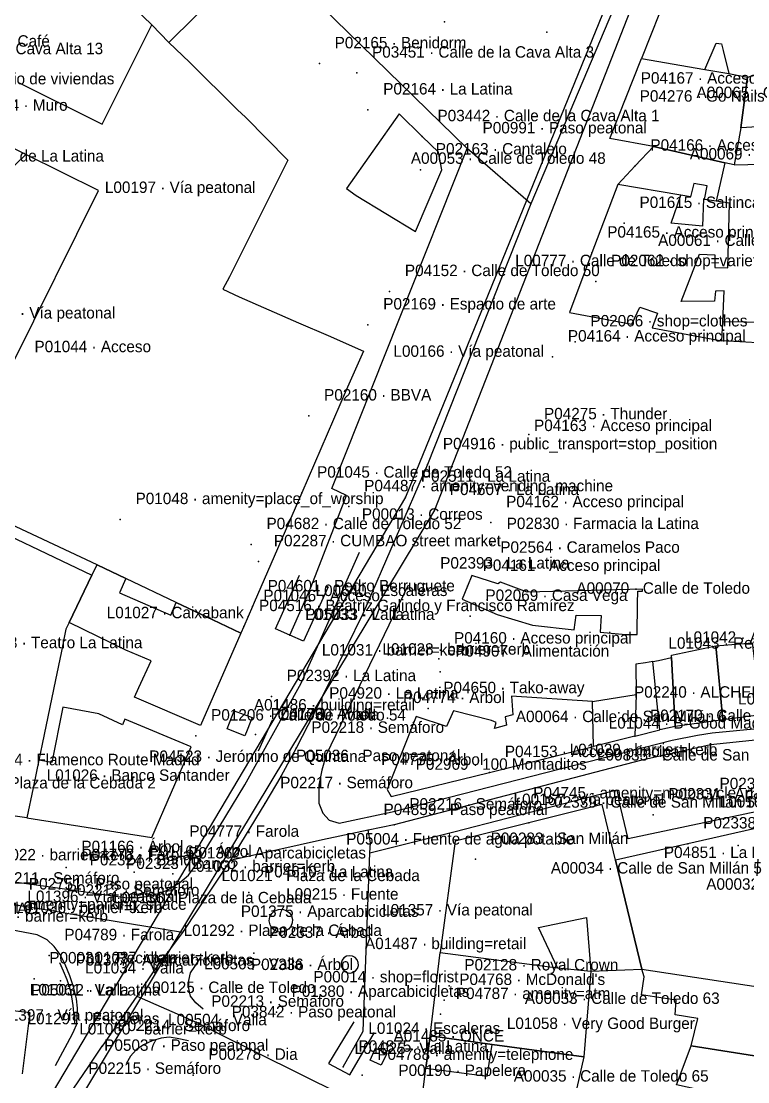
# Model space of a CAD drawing. Header units: metres. Extents: x 436207 to 441321, y 4465685 to 4475088.
# Drawn here: x 439873.2 to 439968.4, y 4473624.1 to 4473763.2 of the extents above; entities that cross this region are included whole.
import ezdxf

# ---------------------------------------------------------------- set-up
doc = ezdxf.new("R2010")
doc.units = ezdxf.units.M
for name, color, linetype, true_color in [('G_A_COM', 7, 'CONTINUOUS', 0xce3b37), ('G_A_EDI', 7, 'CONTINUOUS', 0xa4a4a4), ('G_A_UMB', 7, 'CONTINUOUS', 0x9e6a39), ('G_L_ACC', 7, 'CONTINUOUS', 0xe68241), ('G_L_BAR', 7, 'CONTINUOUS', 0x333333), ('G_L_COM', 7, 'CONTINUOUS', 0xce3b37), ('G_L_EQU', 7, 'CONTINUOUS', 0x8e5aa4), ('G_L_MOB', 7, 'CONTINUOUS', 0x268c9e), ('G_L_TRA', 7, 'CONTINUOUS', 0x376b91), ('G_L_UMB', 7, 'CONTINUOUS', 0x9e6a39), ('G_L_VIA', 7, 'CONTINUOUS', 0x555555), ('G_P_ACC', 7, 'CONTINUOUS', 0xe68241), ('G_P_COM', 7, 'CONTINUOUS', 0xce3b37), ('G_P_DIR', 7, 'CONTINUOUS', 0x756bb1), ('G_P_EQU', 7, 'CONTINUOUS', 0x8e5aa4), ('G_P_MOB', 7, 'CONTINUOUS', 0x268c9e), ('G_P_PAT', 7, 'CONTINUOUS', 0xa63603), ('G_P_TRA', 7, 'CONTINUOUS', 0x376b91), ('G_P_UMB', 7, 'CONTINUOUS', 0x9e6a39), ('G_P_VER', 7, 'CONTINUOUS', 0x4d745d), ('T_A_COM', 7, 'CONTINUOUS', 0xce3b37), ('T_A_EDI', 7, 'CONTINUOUS', 0xa4a4a4), ('T_A_UMB', 7, 'CONTINUOUS', 0x9e6a39), ('T_L_ACC', 7, 'CONTINUOUS', 0xe68241), ('T_L_BAR', 7, 'CONTINUOUS', 0x333333), ('T_L_COM', 7, 'CONTINUOUS', 0xce3b37), ('T_L_EQU', 7, 'CONTINUOUS', 0x8e5aa4), ('T_L_MOB', 7, 'CONTINUOUS', 0x268c9e), ('T_L_UMB', 7, 'CONTINUOUS', 0x9e6a39), ('T_L_VIA', 7, 'CONTINUOUS', 0x555555), ('T_P_ACC', 7, 'CONTINUOUS', 0xe68241), ('T_P_COM', 7, 'CONTINUOUS', 0xce3b37), ('T_P_DIR', 7, 'CONTINUOUS', 0x756bb1), ('T_P_EQU', 7, 'CONTINUOUS', 0x8e5aa4), ('T_P_MOB', 7, 'CONTINUOUS', 0x268c9e), ('T_P_PAT', 7, 'CONTINUOUS', 0xa63603), ('T_P_TRA', 7, 'CONTINUOUS', 0x376b91), ('T_P_UMB', 7, 'CONTINUOUS', 0x9e6a39), ('T_P_VER', 7, 'CONTINUOUS', 0x4d745d)]:
    doc.layers.add(name, color=color, linetype=linetype, true_color=true_color)

msp = doc.modelspace()

# ---------------------------------------------------------------- linework, layer by layer
at = {"layer": 'G_A_COM'}
msp.add_lwpolyline([(439919.6, 4473628.53), (439921.06, 4473627.86), (439920.33, 4473626.3), (439918.88, 4473626.97)], close=True, dxfattribs=at)
at = {"layer": 'G_A_EDI'}
for points in [[(439902.64, 4473770.46), (439900.9, 4473772.13), (439892.18, 4473780.52), (439879.54, 4473773.22), (439886.44, 4473766.41), (439889.31, 4473769.27), (439891.52, 4473767.24), (439889.45, 4473765.11), (439888.83, 4473765.85), (439887.96, 4473764.94), (439890.27, 4473762.71), (439892.53, 4473760.42)], [(439978.32, 4473744.44), (439977.78, 4473746.53), (439976.94, 4473749.78), (439976.29, 4473752.29), (439974.9, 4473757.65), (439974.44, 4473759.43), (439973.94, 4473761.38), (439972.49, 4473766.96), (439971.1, 4473772.35), (439969.59, 4473778.14), (439967.9, 4473778.23), (439962.48, 4473778.53), (439960.37, 4473773.21), (439954.45, 4473758.32), (439962.75, 4473756.87), (439964.26, 4473760.32), (439964.95, 4473760.24), (439965.17, 4473759.34), (439965.91, 4473756.36), (439968.37, 4473755.86), (439967.48, 4473749.23), (439966.6, 4473744.35), (439968.41, 4473744.42)], [(439954.45, 4473758.32), (439962.75, 4473756.87), (439965.91, 4473756.36), (439968.37, 4473755.86), (439967.48, 4473749.23), (439966.6, 4473744.35), (439965.37, 4473744.65), (439956.03, 4473746.79), (439950.31, 4473747.84), (439952.36, 4473753.01)], [(439924.86, 4473735.62), (439928.31, 4473743.72), (439927.85, 4473746.02), (439925.72, 4473748.08), (439922.71, 4473751.04), (439915.81, 4473741.27), (439917.05, 4473740.35)], [(439956.03, 4473746.79), (439965.37, 4473744.65), (439964.26, 4473739.61), (439962.72, 4473739.84), (439963.05, 4473741.62), (439961.3, 4473741.92), (439960.89, 4473740.17), (439959.63, 4473740.39), (439951.35, 4473741.79), (439953.63, 4473744.22)], [(439951.35, 4473741.79), (439947.97, 4473732.82), (439945.02, 4473725.02), (439953.21, 4473723.48), (439954.22, 4473725.71), (439956.55, 4473724.92), (439955.86, 4473722.98), (439963.82, 4473721.5), (439964.99, 4473721.28), (439965.12, 4473723.82), (439965.28, 4473727.85), (439964.14, 4473727.82), (439964.03, 4473726.48), (439959.68, 4473726.47), (439962.06, 4473732.67), (439964.07, 4473732.58), (439964.05, 4473730.9), (439965.76, 4473730.88), (439965.98, 4473739.34), (439964.26, 4473739.61), (439962.72, 4473739.84), (439962.58, 4473739.89), (439962.46, 4473736.31), (439958.35, 4473736.74), (439959.63, 4473740.39)], [(439932.22, 4473690.52), (439931.64, 4473689.12), (439930.95, 4473687.44), (439935.53, 4473685.42), (439940.19, 4473683.99), (439945.63, 4473683.42), (439945.88, 4473685.34), (439949.19, 4473685.28), (439949.06, 4473683.11), (439952.39, 4473682.77), (439953.89, 4473682.78), (439953.92, 4473686.83), (439953.97, 4473688.46), (439954.59, 4473688.47), (439954.61, 4473688.71), (439939.49, 4473688.33), (439935.97, 4473689.64), (439935.63, 4473689.41)], [(439948.04, 4473674.01), (439937.43, 4473674.72), (439937.61, 4473672.25), (439936.61, 4473672), (439936.77, 4473670.92), (439935.21, 4473670.47), (439935.41, 4473671.25), (439934.78, 4473671.53), (439929.81, 4473672.78), (439928.89, 4473670.72), (439924.93, 4473672.04), (439922.87, 4473666.89), (439921.11, 4473662.48), (439921.67, 4473661.54), (439934.55, 4473664.71), (439948.17, 4473668.12)], [(439901.09, 4473672.79), (439903.41, 4473671.89), (439903.16, 4473671.23), (439902.77, 4473670.23), (439902.48, 4473669.52), (439900.17, 4473670.42)], [(439928.05, 4473641.09), (439943.45, 4473639.09), (439940.97, 4473644.38), (439947.25, 4473645.69), (439947.84, 4473638.63), (439954.49, 4473638.91), (439951.07, 4473653.2), (439949.32, 4473660.49), (439939.68, 4473658.08), (439930.04, 4473655.67)], [(439951.07, 4473653.2), (439954.49, 4473638.91), (439973.19, 4473636.08), (439973.44, 4473638.54), (439970.34, 4473639), (439970.9, 4473643.56), (439973.91, 4473643.18), (439974.21, 4473646.1), (439971.79, 4473646.12), (439969.37, 4473646.08), (439969.47, 4473648.52), (439969.98, 4473657.5), (439960.55, 4473655.35)], [(439915.85, 4473638.46), (439916.25, 4473638.4), (439916.64, 4473638.48), (439916.98, 4473638.68), (439917.22, 4473638.99), (439917.35, 4473639.37), (439917.33, 4473639.76), (439917.19, 4473640.13), (439916.93, 4473640.43), (439916.58, 4473640.61), (439916.19, 4473640.67), (439915.8, 4473640.59), (439915.46, 4473640.38), (439915.22, 4473640.07), (439915.09, 4473639.7), (439915.11, 4473639.31), (439915.25, 4473638.94), (439915.51, 4473638.65)], [(439928.05, 4473641.09), (439943.45, 4473639.09), (439947.84, 4473638.63), (439946.92, 4473627.41), (439934.9, 4473629.05), (439926.77, 4473630.17), (439927.28, 4473634.54)], [(439979.98, 4473625.55), (439969.29, 4473627.56), (439960.99, 4473628.86), (439961.86, 4473632.44), (439958.88, 4473632.9), (439958.99, 4473634.84), (439954.46, 4473635.56), (439954.81, 4473637.88), (439954.49, 4473638.91), (439973.19, 4473636.08), (439981.92, 4473634.63), (439981.43, 4473632.44), (439980.95, 4473630.15)], [(439946.92, 4473627.41), (439943.35, 4473611.74), (439931.59, 4473617.3), (439925.45, 4473620.19), (439925.97, 4473624.14), (439926.21, 4473625.91), (439926.77, 4473630.17), (439934.9, 4473629.05)], [(439974.46, 4473598.45), (439972.74, 4473597.66), (439961.41, 4473602.97), (439963.49, 4473607.07), (439964.4, 4473610.85), (439960.4, 4473612.78), (439962.84, 4473622.91), (439959.05, 4473623.76), (439960.99, 4473628.86), (439969.29, 4473627.56), (439979.98, 4473625.55), (439977.5, 4473613.41)]]:
    msp.add_lwpolyline(points, close=True, dxfattribs=at)
msp.add_lwpolyline([(439972.79, 4473720.86), (439964.99, 4473721.28), (439965.12, 4473723.82), (439971.33, 4473723.73)], dxfattribs=at)
at = {"layer": 'G_A_UMB'}
msp.add_lwpolyline([(439865.54, 4473698.62), (439882.43, 4473690.56), (439879.44, 4473684.34), (439879.02, 4473683.47), (439878.38, 4473680.38), (439877.66, 4473676.86), (439875.9, 4473668.42), (439875.48, 4473666.32), (439874.73, 4473662.68), (439873.91, 4473658.77), (439860.92, 4473660.6)], dxfattribs=at)
at = {"layer": 'G_L_ACC'}
for points in [[(439908.38, 4473682.7), (439911.1, 4473688.96)], [(439915.37, 4473626.08), (439917.96, 4473630.76)]]:
    msp.add_lwpolyline(points, dxfattribs=at)
at = {"layer": 'G_L_BAR'}
for points in [[(439902.48, 4473663.06), (439909.85, 4473676.41), (439917.51, 4473693.58)], [(439913.39, 4473689.03), (439910.18, 4473681.9), (439908.38, 4473682.7), (439906.49, 4473683.51), (439909.62, 4473690.57)], [(439923.89, 4473689.25), (439913.12, 4473667.03)], [(439904.27, 4473667.53), (439906.08, 4473671.61)], [(439913.12, 4473667.03), (439912.57, 4473665.01), (439912.16, 4473663.02), (439912.19, 4473660.67), (439912.68, 4473659.35), (439913.54, 4473658.43), (439914.85, 4473658.07), (439921.79, 4473659.53), (439958.49, 4473668.92), (439961.8, 4473669.57), (439963.73, 4473669.9), (439981.93, 4473671.62)], [(439876.71, 4473649.75), (439886.73, 4473648.32), (439888.41, 4473648.27), (439890.37, 4473648.58), (439892.21, 4473649.23), (439893.95, 4473650.25), (439895.07, 4473651.21), (439896.17, 4473652.72), (439897.5, 4473654.85), (439902.48, 4473663.06)], [(439856.07, 4473652.58), (439876.71, 4473649.75)], [(439875.26, 4473643.41), (439871.78, 4473644.06), (439865.39, 4473644.89)], [(439879.89, 4473630.42), (439880.12, 4473630.9), (439880.39, 4473631.6), (439880.48, 4473632.57), (439880.53, 4473633.79), (439880.4, 4473635), (439880.02, 4473636.57), (439879.53, 4473638.05), (439878.91, 4473639.53), (439878.28, 4473640.81), (439877.48, 4473641.88), (439876.57, 4473642.76), (439875.26, 4473643.41)], [(439878.18, 4473639.76), (439878.67, 4473638.67), (439879.12, 4473637.57), (439879.51, 4473636.49), (439879.77, 4473635.26), (439879.94, 4473634.14), (439880.05, 4473632.69)], [(439897, 4473633.64), (439896.05, 4473634.49), (439895.35, 4473635.36), (439895.13, 4473636.39), (439895.13, 4473637.44), (439895.35, 4473638.42), (439895.92, 4473639.25), (439896.68, 4473640.38)], [(439869.25, 4473625.73), (439870.28, 4473633.73), (439872.46, 4473633.45), (439874.31, 4473633.22), (439873.28, 4473625.2)], [(439916.74, 4473632.01), (439913.45, 4473626.53), (439916.23, 4473625.06), (439919.48, 4473630.58)], [(439877.64, 4473626.27), (439879.89, 4473630.42)], [(439895.08, 4473629.52), (439893.6, 4473629.8), (439892.56, 4473629.97), (439891.49, 4473629.87), (439890.34, 4473629.53), (439889.19, 4473628.99), (439888.21, 4473628.32), (439887.5, 4473627.49), (439886.91, 4473626.51)]]:
    msp.add_lwpolyline(points, dxfattribs=at)
at = {"layer": 'G_L_COM'}
for points in [[(439976.94, 4473749.78), (439967.48, 4473749.23), (439968.37, 4473755.86), (439974.9, 4473757.65), (439976.29, 4473752.29), (439976.94, 4473749.78)], [(439964.22, 4473681.28), (439968.97, 4473681.68), (439970.13, 4473672.26), (439965.12, 4473671.59), (439964.22, 4473681.28)], [(439958.37, 4473680.07), (439964.22, 4473681.28), (439965.12, 4473671.59), (439958.86, 4473670.74), (439958.38, 4473679.75), (439958.37, 4473680.07)]]:
    msp.add_lwpolyline(points, dxfattribs=at)
at = {"layer": 'G_L_EQU'}
for points in [[(439872.81, 4473755.15), (439883.77, 4473749.69), (439890.27, 4473762.71), (439892.53, 4473760.42), (439895.21, 4473757.84), (439901.5, 4473751.57), (439902.57, 4473750.63), (439908.1, 4473744.98), (439900.48, 4473729.69), (439899.58, 4473728.05), (439901.74, 4473727.05), (439909.52, 4473723.65), (439913.39, 4473721.97), (439918.04, 4473719.93), (439915.73, 4473714.82), (439909.94, 4473701.35), (439903.7, 4473687), (439903.46, 4473686.44), (439902.9, 4473685.15), (439902.33, 4473683.85), (439901.95, 4473682.96)], [(439901.95, 4473682.96), (439898.27, 4473684.7), (439896.6, 4473685.48), (439893.46, 4473686.98), (439886.86, 4473690.12), (439883.1, 4473691.92), (439866.03, 4473699.9)], [(439901.95, 4473682.96), (439896.66, 4473670.85), (439888.02, 4473674.56), (439888.59, 4473675.82), (439890.18, 4473679.34), (439886.89, 4473680.73), (439879.44, 4473684.34), (439882.43, 4473690.56), (439883.1, 4473691.92), (439886.86, 4473690.12), (439886.04, 4473688.23), (439892.77, 4473685.3), (439893.46, 4473686.98), (439896.6, 4473685.48), (439898.27, 4473684.7), (439901.95, 4473682.96)], [(439953.57, 4473669.44), (439956.86, 4473670.28), (439955.96, 4473679.26), (439954.97, 4473679.06), (439953.7, 4473678.9), (439953.77, 4473674.9), (439953.57, 4473669.44)], [(439956.86, 4473670.28), (439955.96, 4473679.26), (439956.67, 4473679.39), (439958.38, 4473679.75), (439958.86, 4473670.74), (439956.86, 4473670.28)], [(439953.77, 4473674.9), (439953.57, 4473669.44), (439948.17, 4473668.12), (439948.04, 4473674.01), (439953.77, 4473674.9)], [(439926.21, 4473625.91), (439934.21, 4473624.86), (439934.9, 4473629.05), (439926.77, 4473630.17), (439926.21, 4473625.91)]]:
    msp.add_lwpolyline(points, dxfattribs=at)
at = {"layer": 'G_L_MOB'}
msp.add_lwpolyline([(439908.5, 4473644.51), (439908.2, 4473644.14), (439907.79, 4473643.89), (439907.33, 4473643.77), (439906.84, 4473643.79), (439906.4, 4473643.97), (439906.03, 4473644.29), (439905.77, 4473644.73), (439905.67, 4473645.25), (439905.75, 4473645.76), (439906, 4473646.21), (439906.39, 4473646.55), (439906.88, 4473646.75), (439907.39, 4473646.76), (439907.89, 4473646.6), (439908.31, 4473646.29), (439908.57, 4473645.89), (439908.7, 4473645.43), (439908.67, 4473644.96), (439908.5, 4473644.51)], dxfattribs=at)
at = {"layer": 'G_L_TRA'}
for points in [[(439973.7, 4473971.38), (439979.46, 4473876.07), (439978.21, 4473855.97), (439975.9, 4473839.02), (439972.89, 4473824.61), (439968.8, 4473811.83), (439923.54, 4473700.81), (439865.9, 4473603.68), (439687.84, 4473326.22)], [(439976.68, 4473971.41), (439982.67, 4473875.63), (439980.82, 4473854.59), (439978.16, 4473839.18), (439974.91, 4473823.59), (439971.18, 4473811.15), (439927.33, 4473699.07), (439869.22, 4473602.66), (439691.51, 4473324.12)]]:
    msp.add_lwpolyline(points, dxfattribs=at)
at = {"layer": 'G_L_UMB'}
msp.add_lwpolyline([(439895.42, 4473668.04), (439886.75, 4473671.67), (439886.43, 4473670.94), (439883.35, 4473672.38), (439878.61, 4473673.28), (439877.19, 4473665.99), (439875.48, 4473666.32), (439874.73, 4473662.68), (439873.91, 4473658.77), (439890.29, 4473656.16), (439895.42, 4473668.04)], dxfattribs=at)
at = {"layer": 'G_L_VIA'}
for points in [[(439968.56, 4473806.27), (439965.59, 4473797.31), (439959.78, 4473786.09), (439939.94, 4473739.27), (439926.43, 4473705.07), (439917.93, 4473685.48), (439911.53, 4473672.37), (439909.19, 4473667.89), (439907.18, 4473664.18), (439905.11, 4473660.63), (439900.55, 4473653.17)], [(439939.94, 4473739.27), (439931.63, 4473746.49), (439889.99, 4473787.17)], [(439871.96, 4473718.21), (439883.28, 4473740.99), (439873.78, 4473745.72), (439865.15, 4473750.05)], [(439871.96, 4473718.21), (439859.46, 4473707.04), (439853.54, 4473702.75), (439850.23, 4473700.97), (439848.55, 4473700.84), (439847.25, 4473701.13), (439845.61, 4473701.5), (439843.32, 4473703.26), (439840.68, 4473706.34), (439838.47, 4473709.86), (439836.62, 4473715.17), (439847.81, 4473722.2), (439855.24, 4473727.81), (439873.78, 4473745.72)], [(439911.1, 4473688.96), (439915.8, 4473701.01), (439913.86, 4473701.94), (439931.63, 4473746.49)], [(439993.27, 4473672.19), (439984.93, 4473670.56), (439963.51, 4473668.31), (439954.34, 4473666.27), (439922.03, 4473657.83), (439918.65, 4473657.11), (439912.66, 4473655.85), (439900.55, 4473653.17)], [(439918.87, 4473654.14), (439929.88, 4473656.93), (439951.23, 4473662.41), (439951.51, 4473661.13)], [(439977.9, 4473661.31), (439952.7, 4473655.99), (439951.51, 4473661.13)], [(439917.96, 4473630.76), (439918.87, 4473654.14), (439918.93, 4473655.46), (439918.65, 4473657.11)], [(439900.55, 4473653.17), (439894.28, 4473643.73)], [(439894.28, 4473643.73), (439880.66, 4473645.96), (439877.13, 4473646.54), (439872.16, 4473647.35)], [(439894.28, 4473643.73), (439890.62, 4473638.8)], [(439890.62, 4473638.8), (439888.32, 4473635.38), (439883.77, 4473628.79)], [(439888.32, 4473635.38), (439896.07, 4473631.97), (439898.75, 4473630.58), (439975.11, 4473592.72), (439979.85, 4473590.8)], [(439856.7, 4473589.29), (439857.72, 4473590.9), (439879.97, 4473623.18), (439882.04, 4473626.2), (439883.77, 4473628.79)]]:
    msp.add_lwpolyline(points, dxfattribs=at)
at = {"layer": 'G_P_ACC'}
for p in [(439931.63, 4473746.49), (439909.19, 4473667.89), (439907.18, 4473664.18), (439905.11, 4473660.63), (439922.03, 4473657.83), (439918.65, 4473657.11), (439893.2, 4473654.26), (439879.06, 4473651.2), (439877.13, 4473646.54), (439876.82, 4473640.7), (439896.07, 4473631.97), (439898.75, 4473630.58), (439883.77, 4473628.79), (439882.04, 4473626.2)]:
    msp.add_point(p, dxfattribs=at)
at = {"layer": 'G_P_COM'}
for p in [(439928.62, 4473763.1), (439912.24, 4473757.64), (439952.22, 4473750.65), (439952.2, 4473736.71), (439948.48, 4473729.08), (439918.61, 4473723.4), (439945.77, 4473721.18), (439903.31, 4473694.6), (439904.27, 4473692.35), (439933.95, 4473691.5), (439932.01, 4473685.19), (439928.05, 4473677.89), (439951.48, 4473672.5), (439967.13, 4473655.1), (439909.46, 4473635.17), (439895.69, 4473625.02)]:
    msp.add_point(p, dxfattribs=at)
at = {"layer": 'G_P_DIR'}
for p in [(439939.68, 4473658.08), (439960.55, 4473655.35)]:
    msp.add_point(p, dxfattribs=at)
at = {"layer": 'G_P_EQU'}
for p in [(439918.61, 4473751.59), (439925.5, 4473743.72), (439910.86, 4473711.46), (439939.68, 4473709), (439916.12, 4473699.56), (439886.15, 4473697.88), (439915.81, 4473695.83), (439938.27, 4473659.29), (439932.69, 4473653.32), (439955.39, 4473651.48), (439929.24, 4473636.74), (439928.58, 4473634.83), (439928.13, 4473632.99), (439917.83, 4473625.01)]:
    msp.add_point(p, dxfattribs=at)
at = {"layer": 'G_P_MOB'}
for p in [(439942.04, 4473761.76), (439913.76, 4473653.25), (439893.05, 4473651.42), (439880.14, 4473650.51), (439884.91, 4473650.04), (439899.95, 4473643.76), (439874.84, 4473637.66), (439878.3, 4473637.38), (439906.6, 4473633.27)]:
    msp.add_point(p, dxfattribs=at)
at = {"layer": 'G_P_PAT'}
for p in [(439903.46, 4473686.44), (439902.33, 4473683.85), (439887.94, 4473664.08)]:
    msp.add_point(p, dxfattribs=at)
at = {"layer": 'G_P_TRA'}
for p in [(439926.43, 4473705.07), (439923.54, 4473700.81), (439927.33, 4473699.07), (439926.08, 4473689.43), (439908.38, 4473682.7), (439905.96, 4473674.67), (439911.53, 4473672.37), (439902.98, 4473648.95), (439915.37, 4473626.08)]:
    msp.add_point(p, dxfattribs=at)
at = {"layer": 'G_P_UMB'}
for p in [(439917.14, 4473756.42), (439952.36, 4473753.01), (439925.72, 4473748.08), (439953.63, 4473744.22), (439947.97, 4473732.82), (439921.45, 4473727.78), (439942.81, 4473719.2), (439938.38, 4473707.46), (439909.94, 4473701.35), (439934.72, 4473697.48), (439934.79, 4473694.61), (439931.64, 4473689.12), (439902.9, 4473685.15), (439927.89, 4473679.6), (439926.48, 4473673.09), (439896.05, 4473669.5), (439953.57, 4473669.44), (439934.55, 4473664.71), (439922.87, 4473663.05)]:
    msp.add_point(p, dxfattribs=at)
at = {"layer": 'G_P_VER'}
for p in [(439921.19, 4473671.8), (439903.85, 4473669.67), (439918.34, 4473663.66), (439966.66, 4473661.35), (439962.69, 4473660.51), (439955.97, 4473659.16), (439879.05, 4473652.25), (439887.98, 4473651.63), (439903.64, 4473641.01), (439901.27, 4473636.79)]:
    msp.add_point(p, dxfattribs=at)

# ---------------------------------------------------------------- texts
at = {"layer": 'T_A_COM'}
msp.add_text('A01485 · ONCE', height=1.5, dxfattribs=at).set_placement((439921.97, 4473629.42))
at = {"layer": 'T_A_EDI'}
for s, p in [('A00058 · Edificio de viviendas', (439858.5, 4473754.92)), ('A00065 · Calle de Toledo 43', (439961.67, 4473753.12)), ('A00053 · Calle de Toledo 48', (439924.23, 4473744.5)), ('A00069 · Calle de Toledo 45', (439960.79, 4473745.07)), ('A00061 · Calle de Toledo 47', (439956.64, 4473733.74)), ('A00070 · Calle de Toledo 55', (439945.93, 4473688.13)), ('A01486 · building=retail', (439903.66, 4473672.83)), ('A00064 · Calle de San Millán 6', (439937.99, 4473671.3)), ('A00034 · Calle de San Millán 5', (439942.58, 4473651.44)), ('A00032 · Calle de San Millán 3', (439962.95, 4473649.32)), ('A01487 · building=retail', (439918.22, 4473641.53)), ('A00033 · Calle de Toledo 63', (439939.17, 4473634.35)), ('A00035 · Calle de Toledo 65', (439937.72, 4473624.16))]:
    msp.add_text(s, height=1.5, dxfattribs=at).set_placement(p)
at = {"layer": 'T_A_UMB'}
msp.add_text('A00048 · Teatro La Latina', height=1.5, dxfattribs=at).set_placement((439865.74, 4473680.99))
at = {"layer": 'T_L_ACC'}
for s, p in [('L00640 · Escaleras', (439911.74, 4473687.83)), ('L01291 · Escaleras', (439873.99, 4473631.68)), ('L01024 · Escaleras', (439918.66, 4473630.42))]:
    msp.add_text(s, height=1.5, dxfattribs=at).set_placement(p)
at = {"layer": 'T_L_BAR'}
for s, p in [('L00204 · Muro', (439866.2, 4473751.46)), ('L01033 · Valla', (439910.39, 4473684.7)), ('L01031 · barrier=kerb', (439912.57, 4473680.03)), ('L01028 · barrier=kerb', (439920.51, 4473680.14)), ('L01030 · Valla', (439907.17, 4473671.57)), ('L01029 · barrier=kerb', (439945.05, 4473666.97)), ('L01022 · barrier=kerb', (439868.39, 4473653.17)), ('L01032 · barrier=kerb', (439894.96, 4473651.67)), ('L01035 · barrier=kerb', (439865.18, 4473645.13)), ('L01036 · barrier=kerb', (439872.34, 4473646.25)), ('L01037 · barrier=kerb', (439881.65, 4473639.68)), ('L01034 · Valla', (439881.54, 4473638.34)), ('L00505 · Valla', (439897.13, 4473638.88)), ('L01061 · Valla', (439874.3, 4473635.47)), ('L00504 · Valla', (439892.41, 4473631.55)), ('L01060 · barrier=kerb', (439880.77, 4473630.34)), ('L01025 · Valla', (439916.85, 4473627.79))]:
    msp.add_text(s, height=1.5, dxfattribs=at).set_placement(p)
at = {"layer": 'T_L_COM'}
msp.add_text('L01041 · Alimentación', height=1.5, dxfattribs=at).set_placement((439967.12, 4473673.61))
at = {"layer": 'T_L_EQU'}
for s, p in [('L00200 · Convento de La Latina', (439855.34, 4473744.8)), ('L01027 · Caixabank', (439884.37, 4473684.92)), ('L01042 · Alter Café', (439960.17, 4473681.7)), ('L01043 · Restaurante Oliveros', (439957.99, 4473680.92)), ('L01044 · B-Good Madrid', (439950.17, 4473670.45)), ('L01058 · Very Good Burger', (439936.81, 4473631.06))]:
    msp.add_text(s, height=1.5, dxfattribs=at).set_placement(p)
at = {"layer": 'T_L_MOB'}
msp.add_text('L00215 · Fuente', height=1.5, dxfattribs=at).set_placement((439907.89, 4473648.02))
at = {"layer": 'T_L_UMB'}
msp.add_text('L01026 · Banco Santander', height=1.5, dxfattribs=at).set_placement((439876.5, 4473663.6))
at = {"layer": 'T_L_VIA'}
for s, p in [('L00197 · Vía peatonal', (439884.13, 4473740.68)), ('L00777 · Calle de Toledo', (439937.91, 4473731.08)), ('L00196 · Vía peatonal', (439865.74, 4473724.22)), ('L00166 · Vía peatonal', (439921.95, 4473719.2)), ('L00833 · Calle de San Millán', (439948.63, 4473666.26)), ('L00167 · Vía peatonal', (439937.69, 4473660.42)), ('L00168 · Vía peatonal', (439964.72, 4473660.11)), ('L01021 · Plaza de la Cebada', (439899.42, 4473650.45)), ('L01396 · Vía peatonal', (439873.97, 4473647.71)), ('L00136 · Plaza de la Cebada', (439885.22, 4473647.54)), ('L01357 · Vía peatonal', (439920.47, 4473645.95)), ('L01292 · Plaza de la Cebada', (439894.45, 4473643.26)), ('L00125 · Calle de Toledo', (439889.21, 4473635.78)), ('L01397 · Vía peatonal', (439869.44, 4473632.15))]:
    msp.add_text(s, height=1.5, dxfattribs=at).set_placement(p)
at = {"layer": 'T_P_ACC'}
for s, p in [('P00991 · Paso peatonal', (439933.63, 4473748.49)), ('P02218 · Semáforo', (439911.19, 4473669.89)), ('P05036 · Paso peatonal', (439909.18, 4473666.18)), ('P02217 · Semáforo', (439907.11, 4473662.63)), ('P04859 · Paso peatonal', (439920.65, 4473659.11)), ('P02216 · Semáforo', (439924.03, 4473659.83)), ('P04777 · Farola', (439895.2, 4473656.26)), ('P04773 · Farola', (439881.06, 4473653.2)), ('P02211 · Semáforo', (439868.64, 4473650.12)), ('P02751 · Paso peatonal', (439874.16, 4473649.35)), ('P02212 · Semáforo', (439879.13, 4473648.54)), ('P04789 · Farola', (439878.82, 4473642.7)), ('P02213 · Semáforo', (439898.07, 4473633.97)), ('P03842 · Paso peatonal', (439900.75, 4473632.58)), ('P02214 · Semáforo', (439885.77, 4473630.79)), ('P05037 · Paso peatonal', (439884.04, 4473628.2)), ('P02215 · Semáforo', (439881.97, 4473625.18))]:
    msp.add_text(s, height=1.5, dxfattribs=at).set_placement(p)
at = {"layer": 'T_P_COM'}
for s, p in [('P02165 · Benidorm', (439914.24, 4473759.64)), ('P04276 · Go Nails', (439954.22, 4473752.65)), ('P01615 · Saltincake', (439954.2, 4473738.71)), ('P02062 · shop=variety_store', (439950.48, 4473731.08)), ('P02169 · Espacio de arte', (439920.61, 4473725.4)), ('P02066 · shop=clothes', (439947.77, 4473723.18)), ('P04682 · Calle de Toledo 52', (439905.31, 4473696.6)), ('P02287 · CUMBAO street market', (439906.27, 4473694.35)), ('P02564 · Caramelos Paco', (439935.95, 4473693.5)), ('P02069 · Casa Vega', (439934.01, 4473687.19)), ('P04907 · Alimentación', (439930.05, 4473679.89)), ('P02240 · ALCHEMY Specialty Coffee', (439953.48, 4473674.5)), ('P04264 · Flamenco Route Madrid', (439866.44, 4473665.64)), ('P00014 · shop=florist', (439911.46, 4473637.17)), ('P00278 · Dia', (439897.69, 4473627.02))]:
    msp.add_text(s, height=1.5, dxfattribs=at).set_placement(p)
at = {"layer": 'T_P_DIR'}
for s, p in [('P02339 · Calle de San Millán 5', (439941.68, 4473660.08)), ('P02338 · Calle de San Millán 3', (439962.55, 4473657.35))]:
    msp.add_text(s, height=1.5, dxfattribs=at).set_placement(p)
at = {"layer": 'T_P_EQU'}
for s, p in [('P02167 · Mad Café', (439859.52, 4473759.86)), ('P02164 · La Latina', (439920.61, 4473753.59)), ('P02163 · Cantalejo', (439927.5, 4473745.72)), ('P02160 · BBVA', (439912.86, 4473713.46)), ('P04275 · Thunder', (439941.68, 4473711)), ('P04487 · amenity=vending_machine', (439918.12, 4473701.56)), ('P01048 · amenity=place_of_worship', (439888.15, 4473699.88)), ('P00013 · Correos', (439917.81, 4473697.83)), ('P04745 · amenity=motorcycle_parking', (439940.27, 4473661.29)), ('P00283 · San Millán', (439934.69, 4473655.32)), ('P04851 · La Bobia', (439957.39, 4473653.48)), ('P01370 · amenity=parking_space', (439864.9, 4473646.69)), ('P00077 · BiciMAD', (439859.03, 4473646.13)), ('P02128 · Royal Crown', (439931.24, 4473638.74)), ("P04768 · McDonald's", (439930.58, 4473636.83)), ('P04787 · amenity=atm', (439930.13, 4473634.99)), ('P04788 · amenity=telephone', (439919.83, 4473627.01))]:
    msp.add_text(s, height=1.5, dxfattribs=at).set_placement(p)
at = {"layer": 'T_P_MOB'}
for s, p in [('P05004 · Fuente de agua potable', (439915.76, 4473655.25)), ('P02324 · Banco', (439882.14, 4473652.51)), ('P01362 · Aparcabicicletas', (439895.05, 4473653.42)), ('P02323 · Banco', (439886.91, 4473652.04)), ('P01375 · Aparcabicicletas', (439901.95, 4473645.76)), ('P00031 · Reciclaje', (439876.84, 4473639.66)), ('P01377 · Aparcabicicletas', (439880.3, 4473639.38)), ('P01380 · Aparcabicicletas', (439908.6, 4473635.27)), ('P00190 · Papelera', (439922.6, 4473624.9))]:
    msp.add_text(s, height=1.5, dxfattribs=at).set_placement(p)
at = {"layer": 'T_P_PAT'}
for s, p in [('P04601 · Pedro Berruguete', (439905.46, 4473688.44)), ('P04516 · Beatriz Galindo y Francisco Ramírez', (439904.33, 4473685.85)), ('P04523 · Jerónimo de Quintana', (439889.94, 4473666.08))]:
    msp.add_text(s, height=1.5, dxfattribs=at).set_placement(p)
at = {"layer": 'T_P_TRA'}
for s, p in [('P04916 · public_transport=stop_position', (439928.43, 4473707.07)), ('P02511 · La Latina', (439925.54, 4473702.81)), ('P04607 · La Latina', (439929.33, 4473701.07)), ('P02393 · La Latina', (439928.08, 4473691.43)), ('P05033 · La Latina', (439910.38, 4473684.7)), ('P02392 · La Latina', (439907.96, 4473676.67)), ('P04920 · La Latina', (439913.53, 4473674.37)), ('P04610 · La Latina', (439904.98, 4473650.95)), ('P05032 · La Latina', (439874.46, 4473635.45)), ('P04875 · La Latina', (439917.37, 4473628.08))]:
    msp.add_text(s, height=1.5, dxfattribs=at).set_placement(p)
at = {"layer": 'T_P_UMB'}
for s, p in [('P03443 · Calle de la Cava Alta 13', (439853.68, 4473758.87)), ('P03451 · Calle de la Cava Alta 3', (439919.14, 4473758.42)), ('P04167 · Acceso principal', (439954.36, 4473755.01)), ('P03442 · Calle de la Cava Alta 1', (439927.72, 4473750.08)), ('P04166 · Acceso principal', (439955.63, 4473746.22)), ('P04165 · Acceso principal', (439949.97, 4473734.82)), ('P04152 · Calle de Toledo 50', (439923.45, 4473729.78)), ('P04164 · Acceso principal', (439944.81, 4473721.2)), ('P01044 · Acceso', (439874.9, 4473719.8)), ('P04163 · Acceso principal', (439940.38, 4473709.46)), ('P01045 · Calle de Toledo 52', (439911.94, 4473703.35)), ('P04162 · Acceso principal', (439936.72, 4473699.48)), ('P02830 · Farmacia la Latina', (439936.79, 4473696.61)), ('P04161 · Acceso principal', (439933.64, 4473691.12)), ('P01046 · Acceso', (439904.9, 4473687.15)), ('P04160 · Acceso principal', (439929.89, 4473681.6)), ('P04650 · Tako-away', (439928.48, 4473675.09)), ('P01206 · Calle de Toledo 54', (439898.05, 4473671.5)), ('P02170 · Calle de San Millán 4', (439955.57, 4473671.44)), ('P04153 · Acceso principal', (439936.55, 4473666.71)), ('P02969 · 100 Montaditos', (439924.87, 4473665.05)), ('P01047 · Plaza de la Cebada 2', (439862.92, 4473662.6))]:
    msp.add_text(s, height=1.5, dxfattribs=at).set_placement(p)
at = {"layer": 'T_P_VER'}
for s, p in [('P04774 · Árbol', (439923.19, 4473673.8)), ('P04776 · Árbol', (439905.85, 4473671.67)), ('P04775 · Árbol', (439920.34, 4473665.66)), ('P02332 · Árbol', (439964.69, 4473662.51)), ('P02331 · Árbol', (439957.97, 4473661.16)), ('P01166 · Árbol', (439881.05, 4473654.25)), ('P01165 · Árbol', (439889.98, 4473653.63)), ('P02337 · Árbol', (439905.64, 4473643.01)), ('P02336 · Árbol', (439903.27, 4473638.79))]:
    msp.add_text(s, height=1.5, dxfattribs=at).set_placement(p)

doc.saveas('drawing.dxf')
